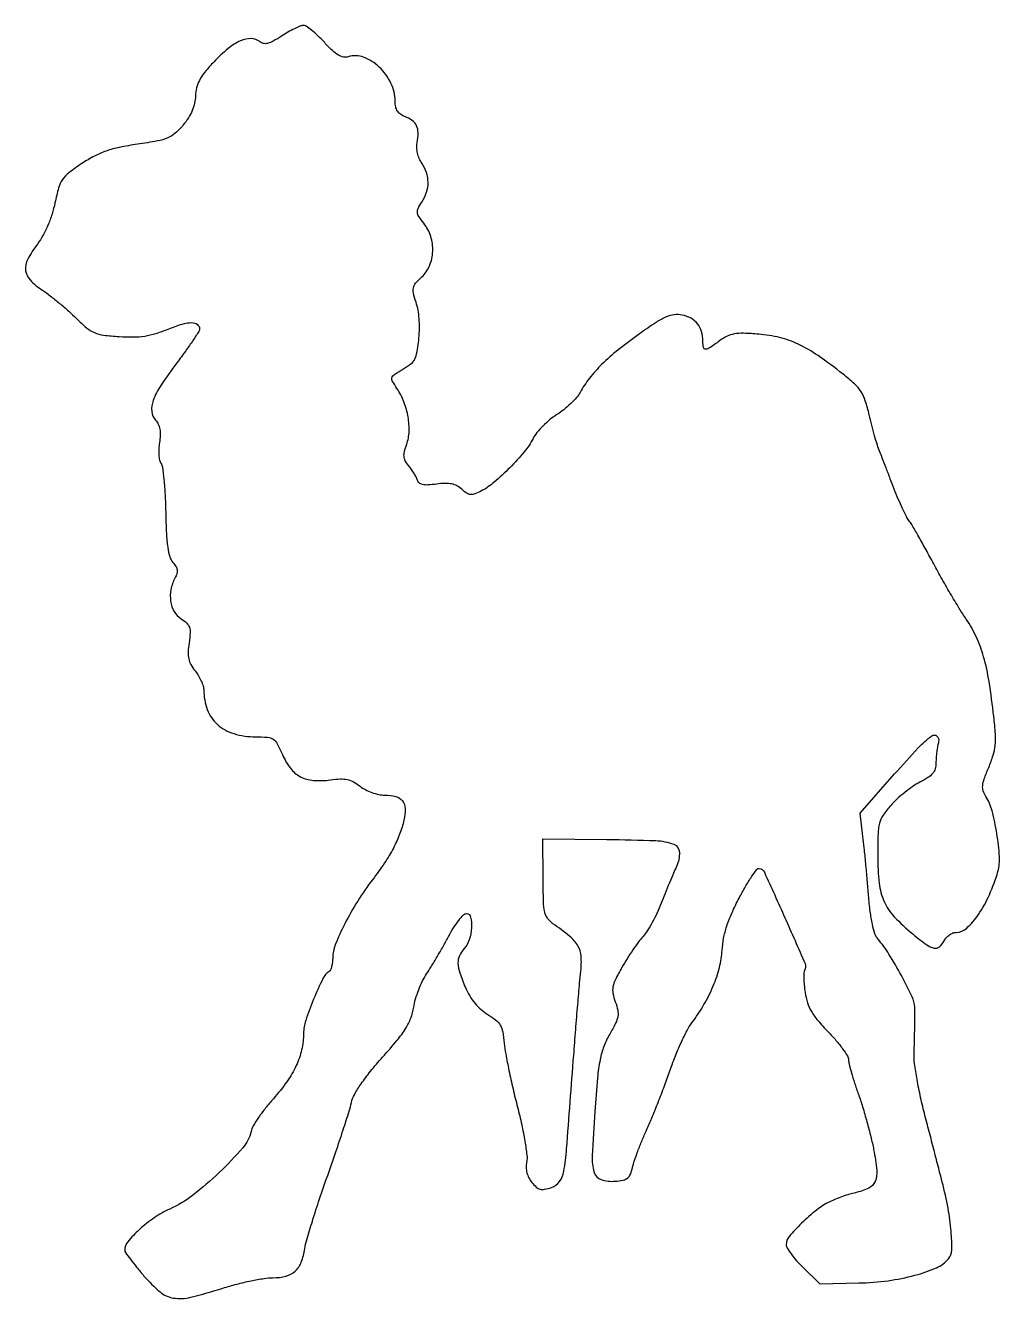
# Model space of a CAD drawing. Extents: x 0 to 234, y 0 to 306.
import ezdxf

# ---------------------------------------------------------------- set-up
doc = ezdxf.new("R2010")
doc.units = 0

msp = doc.modelspace()

# ---------------------------------------------------------------- linework, layer by layer
msp.add_lwpolyline([(61.676248, 303.379929, -0.0165), (59.673155, 302.161476, -0.066317), (58.345815, 301.629698, -0.1164), (57.33668, 301.612687, -0.120027), (56.439234, 302.050431, 0.175677), (54.404345, 302.781531, 0.10332), (51.845144, 302.239284, 0.068976), (48.828364, 300.379548, 0.031799), (45.458154, 297.216193, 0.016891), (43.252985, 294.700385, 0.046992), (41.94307, 292.752428, 0.063237), (41.244351, 290.960436, 0.058303), (40.990042, 289, -0.050678), (40.789952, 287.249271, -0.045494), (40.239529, 285.50695, -0.041988), (39.332427, 283.768158, -0.031872), (38.067573, 282.027878, -0.038078), (36.152456, 280.046263, -0.082186), (34.363308, 278.918716, -0.054513), (31.872406, 278.176974, -0.009645), (27.055617, 277.393658, 0.014808), (22.727047, 276.643796, 0.033194), (19.511203, 275.762402, 0.037706), (16.700638, 274.543354, 0.025381), (13.690574, 272.757899, 0.017379), (10.577285, 270.531143, 0.078867), (9.049085, 268.91602, 0.080673), (8.113085, 266.924459, 0.018669), (7.226098, 263.315788, -0.025919), (6.519734, 260.611674, -0.023584), (5.518505, 257.906599, -0.024429), (4.320939, 255.430614, -0.037116), (3.024487, 253.42367, 0.039536), (0.672032, 249.743104, 0.15), (0.157263, 247.093688, 0.167734), (1.23702, 244.78969, 0.052619), (4.205055, 242.314854, -0.016675), (6.100572, 240.952343, -0.009099), (8.337382, 239.162745, -0.009058), (10.546906, 237.259384, -0.014221), (12.36758, 235.537044, 0.021743), (14.841729, 233.266048, 0.07463), (16.695886, 232.128875, 0.06826), (18.888326, 231.534225, 0.016241), (22.661774, 231.170596, 0.019256), (26.04656, 231.08568, 0.034693), (28.811511, 231.315097, 0.035931), (31.452141, 231.916621, 0.022442), (34.443457, 232.977051, -0.021548), (37.831607, 234.184979, -0.073991), (40.134274, 234.536917, -0.164272), (41.458203, 234.095707, -0.235061), (42, 233.006924, -0.144592), (41.829865, 232.430896, -0.004142), (40.405044, 230.268777, -0.008072), (38.650959, 227.743496, -0.00543), (36.570363, 224.914357, 0.014002), (32.682293, 219.433022, 0.058195), (30.839588, 215.829515, 0.112427), (30.490293, 213.209276, 0.162451), (31.421688, 211.086533, -0.075633), (32.071232, 210.104967, -0.06615), (32.436998, 208.928786, -0.053979), (32.525623, 207.490421, -0.028648), (32.340786, 205.712591, 0.027875), (32.18174, 204.205475, 0.030366), (32.198394, 202.732855, 0.031843), (32.368406, 201.487588, 0.1132), (32.698214, 200.758464, -0.130812), (33.084504, 199.81894, -0.008137), (33.428662, 196.804184, -0.011593), (33.700065, 193.153532, -0.008315), (33.84076, 189.06429, 0.007124), (34.006682, 183.882689, 0.024195), (34.326024, 180.518376, 0.037031), (34.823612, 178.261925, 0.111583), (35.592782, 176.897477, -0.046305), (36.305058, 175.946825, -0.105717), (36.602291, 175.106092, -0.10717), (36.527772, 174.224758, -0.048418), (36.079704, 173.148929, 0.0751), (35.097575, 170.385493, 0.085201), (35.036982, 167.57682, 0.093908), (35.891678, 165.127077, 0.117487), (37.540087, 163.381777, -0.042813), (38.908747, 162.307188, -0.125423), (39.551002, 161.305326, -0.097536), (39.720592, 159.967209, -0.020117), (39.461709, 157.593224, 0.026343), (39.249218, 155.390675, 0.064089), (39.386689, 153.76764, 0.072254), (39.914553, 152.351333, 0.041399), (40.921622, 150.826771, -0.031586), (41.717075, 149.672417, -0.028669), (42.389476, 148.389926, -0.029825), (42.856487, 147.17121, -0.076727), (43, 146.241494, 0.089798), (43.852779, 141.531456, 0.120469), (46.286469, 137.958928, 0.112485), (50.240781, 135.752379, 0.071357), (55.485877, 135, -0.019898), (58.341706, 134.886305, -0.127805), (59.696194, 134.416579, -0.125991), (60.66009, 133.344018, -0.01912), (61.905871, 130.719595, 0.062338), (63.826137, 127.438262, 0.108415), (66.226914, 125.412738, 0.103115), (69.344436, 124.518535, 0.052559), (73.435316, 124.646188, -0.023411), (75.828526, 124.860722, -0.063223), (77.52559, 124.718366, -0.073489), (78.982255, 124.175585, -0.040803), (80.56628, 123.126524, 0.048243), (81.841132, 122.309193, 0.032571), (83.427543, 121.622372, 0.032779), (85.070064, 121.153749, 0.053147), (86.512414, 121, -0.062954), (89.19775, 120.660552, -0.168844), (90.781047, 119.609557, -0.162455), (91.407008, 117.770984, -0.057242), (91.101999, 114.965787, -0.034849), (90.089679, 111.602099, -0.030699), (88.583919, 108.260673, -0.026433), (86.45976, 104.697784, -0.015377), (83.561352, 100.648318, 0.022874), (80.006639, 95.521241, 0.022127), (76.892699, 90.03494, 0.021495), (74.611833, 85.048655, 0.096808), (74, 81.918249, -0.028873), (73.935757, 80.806662, -0.035128), (73.743261, 79.781924, -0.037765), (73.463503, 78.968902, -0.153775), (73.125997, 78.57787, 0.143474), (71.639027, 76.923702, 0.013805), (69.411948, 71.931406, 0.01703), (67.497116, 66.812282, 0.079973), (66.984944, 63.722665, -0.055346), (66.530596, 59.797879, -0.051997), (65.224154, 55.98035, -0.045838), (62.983362, 52.113857, -0.028872), (59.721089, 48.03468, 0.016595), (57.860564, 45.821852, 0.017693), (56.192092, 43.536158, 0.017553), (54.901357, 41.477718, 0.074486), (54.368629, 40.12936, -0.12322), (52.368187, 36.218158, -0.022758), (46.727998, 30.325273, -0.025426), (40.288756, 24.779866, -0.05964), (34.854299, 21.515101, 0.04389), (31.10566, 19.420445, 0.036185), (27.513459, 16.576731, 0.035189), (24.751266, 13.661727, 0.173752), (24, 11.565101, 0.157117), (24.153999, 11.087121, 0.005156), (25.357558, 9.449118, 0.009401), (26.850604, 7.536427, 0.00635), (28.621474, 5.409492, 0.041727), (32.47971, 1.589708, 0.137062), (35.715992, 0.126749, 0.098996), (39.848743, 0.313759, 0.016191), (47.598828, 2.5, -0.013219), (50.915841, 3.457023, -0.012199), (54.368381, 4.265625, -0.012295), (57.478414, 4.835004, -0.039141), (59.582892, 5, 0.062695), (62.74584, 5.398166, 0.122404), (64.969613, 6.595889, 0.117395), (66.43166, 8.735565, 0.054992), (67.285534, 12, -0.034967), (67.747375, 14.106116, -0.004309), (69.113798, 18.612747, -0.005077), (70.839739, 23.942708, -0.004176), (72.786881, 29.596587, 0.002743), (74.749722, 35.243415, 0.003341), (76.522908, 40.552054, 0.002811), (77.958861, 45.033866, 0.023376), (78.502503, 47.096587, -0.074216), (79.215473, 48.995856, -0.023395), (80.81517, 51.581439, -0.020305), (83.086332, 54.622687, -0.012505), (85.988857, 58.019757, 0.009885), (89.514151, 62.102213, 0.033848), (91.564131, 64.944428, 0.049703), (92.768731, 67.388897, 0.049902), (93.465257, 70.019757, -0.031844), (93.911599, 71.990198, -0.020415), (94.665817, 74.212054, -0.020511), (95.586703, 76.336118, -0.03574), (96.542819, 78, 0.010868), (97.652262, 79.726058, 0.004598), (99.068867, 82.0875, 0.004546), (100.536159, 84.638036, 0.005926), (101.8299, 87, -0.01811), (103.051484, 89.106725, -0.025451), (104.300753, 90.884375, -0.023714), (105.434702, 92.201274, -0.205962), (106.129135, 92.5, -0.352767), (107.152304, 91.675517, -0.069547), (107.342982, 89.150575, -0.059773), (106.799855, 86.214253, -0.10874), (105.595389, 84.105404, 0.077888), (104.458441, 82.370437, 0.114677), (104.104517, 80.590532, 0.074774), (104.523818, 78.303728, 0.018588), (105.895759, 74.743185, 0.034042), (106.934238, 72.713975, 0.038209), (108.203908, 70.925885, 0.040024), (109.669721, 69.425785, 0.046009), (111.292877, 68.254707, -0.033033), (113.227341, 66.933863, -0.096892), (114.277366, 65.718367, -0.085119), (114.865218, 64.105334, -0.021819), (115.243094, 61.344427, 0.021867), (115.592038, 58.796718, 0.006078), (116.361456, 54.838675, 0.006123), (117.34269, 50.375294, 0.006387), (118.419973, 46, -0.01009), (119.425245, 41.782912, -0.012279), (120.189136, 37.795387, -0.010872), (120.673199, 34.432858, -0.079736), (120.611815, 32.814083, 0.05479), (120.498224, 31.520196, 0.057135), (120.671924, 30.251373, 0.056449), (121.131413, 29.041573, 0.05127), (121.861969, 27.922133, 0.038915), (122.934532, 26.790145, 0.120206), (123.855075, 26.292862, 0.112671), (124.936939, 26.258627, 0.032045), (126.574153, 26.688605, 0.15639), (128.519255, 28.110271, 0.116056), (129.558336, 30.57969, 0.022392), (130.219036, 35.948963, 0.000669), (131.943541, 58.5, -0.001088), (132.416946, 64.6232, -0.001158), (132.907501, 70.617719, -0.0011), (133.352891, 75.773766, -0.005373), (133.642683, 78.68798, 0.045155), (133.713425, 82.294377, 0.116001), (132.943473, 84.769337, 0.088992), (131.006551, 87.022389, 0.019795), (126.92669, 90.082944, -0.087725), (125.659712, 91.333868, -0.101699), (124.978856, 92.883102, -0.04552), (124.669213, 95.442643, -0.005591), (124.566376, 101.082944), (124.5, 110.5), (139.878849, 110.335437, -0.006531), (151.654009, 110.055572, -0.083075), (155.974325, 109.168123, -0.302184), (157.338474, 107.239066, -0.115945), (156.646262, 103.863506, 0.007224), (155.902895, 102.192948, 0.002845), (154.925794, 99.872405, 0.002815), (153.89803, 97.352137, 0.003515), (152.973385, 95, -0.017917), (151.996535, 92.710951, -0.015481), (150.812715, 90.38125, -0.015752), (149.607115, 88.335841, -0.04299), (148.591535, 87, 0.024807), (147.529148, 85.703185, 0.009335), (146.168733, 83.789858, 0.00922), (144.762785, 81.648481, 0.01108), (143.523314, 79.582495, 0.013261), (141.951564, 76.647766, 0.069062), (141.362834, 74.913548, 0.095958), (141.365888, 73.3593, 0.038439), (141.93597, 71.300528, -0.035428), (142.511933, 69.268121, -0.09484), (142.53622, 67.769849, -0.073723), (142.00105, 66.15539, -0.015707), (140.582405, 63.5504, 0.041996), (139.168219, 60.593789, 0.042969), (138.280929, 57.464829, 0.024928), (137.651886, 53.019947, 0.00485), (136.996197, 44.946784, 0.006614), (136.378252, 34.325332, 0.082329), (136.857465, 30.330945, 0.246674), (138.53198, 28.594969, 0.101392), (141.878917, 28.199436, 0.029415), (143.821839, 28.479728, 0.116656), (144.908395, 28.983776, 0.131862), (145.581827, 29.884549, 0.042016), (146.074086, 31.5, -0.028745), (146.501376, 33.048291, -0.008343), (147.33565, 35.38125, -0.008358), (148.365207, 37.982811, -0.008839), (149.462928, 40.5, 0.009491), (150.714805, 43.380937, 0.00445), (152.230055, 47.15228, 0.004407), (153.748789, 51.134807, 0.006173), (155.029979, 54.720528, -0.012811), (156.291396, 58.108283, -0.012134), (157.746295, 61.48962, -0.012181), (159.178555, 64.41748, -0.041046), (160.312408, 66.220528, 0.028823), (163.239984, 70.633093, 0.033459), (165.482074, 75.144199, 0.035988), (166.963037, 79.577216, 0.048499), (167.609629, 83.754992, -0.034651), (167.968078, 86.586945, -0.030345), (168.723284, 89.474022, -0.026177), (169.939965, 92.621524, -0.015362), (171.703766, 96.254992, -0.010751), (173.231039, 99.023291, -0.016649), (174.678606, 101.33762, -0.011057), (175.955273, 103.147425, -0.268726), (176.5, 103.383716, -0.262426), (177.762745, 102.464882, -0.002408), (182.708084, 91.498857, -0.002502), (187.5351, 80.508483, -0.245356), (187.415874, 78.863881, 0.129746), (187.240831, 78.288913, 0.015421), (187.231913, 76.944758, 0.01758), (187.328668, 75.316717, 0.013584), (187.544465, 73.552055, 0.041695), (188.124601, 71.098605, 0.053941), (189.074226, 68.990913, 0.043391), (190.620487, 66.814983, 0.016929), (193.105297, 64.084911, -0.015255), (194.979691, 62.039302, -0.019793), (196.562181, 60.048642, -0.017841), (197.735098, 58.320877, -0.141106), (198, 57.400905, 0.061971), (198.123963, 56.40458, 0.007638), (198.694447, 54.284368, 0.008933), (199.45885, 51.777652, 0.007275), (200.364075, 49.120986, -0.011513), (201.364565, 46.10114, -0.006942), (202.417809, 42.479525, -0.006951), (203.364896, 38.849722, -0.012082), (204.035744, 35.809312, -0.022856), (204.775046, 30.826569, -0.125485), (204.377194, 28.159356, -0.18206), (202.83861, 26.533786, -0.060244), (199.680902, 25.443841, 0.019976), (198.245833, 25.074394, 0.011591), (196.55314, 24.522646, 0.011575), (194.8792, 23.889836, 0.019085), (193.5, 23.269377, 0.051404), (190.283077, 21.236238, 0.026994), (186.72276, 18.111584, 0.022082), (183.693, 14.874616, 0.178921), (183, 13, 0.136456), (183.236458, 12.149709, 0.022323), (184.192427, 10.712985, 0.023156), (185.505091, 9.083253, 0.018581), (187.059327, 7.452948), (191.118654, 3.5), (200.493493, 3.739404, 0.026951), (207.49293, 4.296467, 0.032565), (213.954182, 5.595568, 0.035358), (219.16949, 7.406499, 0.118849), (222.044687, 9.553844, 0.170159), (222.807957, 11.608814, 0.02516), (222.665169, 16.102487, 0.025266), (221.916947, 21.71231, 0.017198), (220.527337, 28, 0.000426), (219.799622, 30.817575, 0.000139), (218.722459, 34.96875, 0.000139), (217.524038, 39.576677, 0.000157), (216.370832, 44, -0.009854), (215.330802, 48.331641, -0.01011), (214.471896, 52.664062, -0.009905), (213.877883, 56.448677, -0.041376), (213.755403, 58.75, 0.000909), (213.875301, 63.075029, 0.003284), (213.928561, 65.830022, 0.00489), (213.934867, 67.945149, 0.005331), (213.898984, 70, 0.104124), (213.29141, 72.530682, 0.012741), (210.703511, 77.642956, 0.016121), (207.718721, 82.780359, 0.037899), (205.091436, 86.351196, -0.097969), (204.356529, 87.650442, -0.026681), (203.733345, 89.936743, -0.022223), (203.21428, 92.991351, -0.011446), (202.823135, 96.851196, 0.002403), (202.514139, 100.569633, 0.001894), (202.145006, 104.592518, 0.001915), (201.773639, 108.326876, 0.004742), (201.465102, 111.059503), (200.783935, 116.619006), (209.082722, 126.059503, -0.00752), (214.768847, 132.335011, -0.046174), (218.025838, 135.234012, -0.354962), (219.261388, 135.175715, -0.282972), (219.656663, 133.850865, 0.021994), (219.414216, 132.754305, 0.011931), (219.208171, 131.388724, 0.011866), (219.064422, 129.986564, 0.018359), (219.013655, 128.770324, -0.068278), (218.807593, 127.322204, -0.103014), (218.217778, 126.197513, -0.077532), (217.090702, 125.19345, -0.025316), (215.15532, 124.079238, 0.032002), (213.454841, 123.069776, 0.01778), (211.513139, 121.63834, 0.017674), (209.643047, 120.043379, 0.027196), (208.15532, 118.524118, 0.031117), (206.315821, 116.145706, 0.08592), (205.446257, 114.222768, 0.055667), (205.082402, 111.678535, 0.007707), (205, 106.333238, 0.027281), (205.357313, 99.789248, 0.078675), (206.548513, 95.419273, 0.082897), (208.990662, 91.76051, 0.032597), (213.432702, 87.608658, 0.013373), (216.783492, 85.009546, 0.106278), (218.562066, 84.212672, 0.235116), (219.834442, 84.540791, 0.091548), (221, 86, -0.06282), (221.542463, 86.764897, -0.054638), (222.281907, 87.4125, -0.057429), (223.09678, 87.852793, -0.095451), (223.86087, 88, 0.190387), (226.40511, 89.005218, 0.054454), (229.220369, 92.284205, 0.046181), (231.858407, 97.018651, 0.034203), (233.90117, 102.6554, 0.086381), (234.277548, 106.160649, 0.023433), (233.650504, 111.724558, 0.023801), (232.494922, 117.236033, 0.078029), (231.015984, 120.638686, -0.064714), (230.386992, 121.986963, -0.101639), (230.253873, 123.254068, -0.062626), (230.621452, 124.87502, -0.012555), (231.703537, 127.638686, 0.024885), (232.759742, 130.545344, 0.049812), (233.243007, 132.938743, 0.040859), (233.292232, 135.669862, 0.01201), (232.924899, 139.849065, 0.01145), (231.786161, 148.258879, 0.029568), (230.470251, 154.238734, 0.038987), (228.729593, 158.95367, 0.041027), (226.302088, 163.257035, -0.011376), (224.623815, 165.858983, -0.004682), (222.463573, 169.456754, -0.00463), (220.21674, 173.361722, -0.005928), (218.224398, 177, 0.003393), (216.403959, 180.364736, 0.004315), (214.676221, 183.44375, 0.003399), (213.189237, 186.000469, 0.035393), (212.499042, 187, -0.050979), (211.899458, 187.928834, -0.008701), (210.975777, 189.821875, -0.009413), (209.967801, 192.092895, -0.008268), (208.999777, 194.5, 0.00064), (208.031844, 197.017151, 0.000578), (207.024161, 199.61875, 0.000578), (206.115969, 201.947487, 0.001843), (205.501822, 203.5, -0.019003), (204.949892, 205.048569, -0.0064), (204.26062, 207.345146, -0.006356), (203.562445, 209.907013, -0.007241), (202.960931, 212.377094, 0.021717), (202.032662, 215.759918, 0.065085), (201.01103, 217.923108, 0.063162), (199.450173, 219.786151, 0.019597), (196.668774, 222.167585, 0.016443), (190.658753, 226.605157, 0.040305), (185.900843, 229.345571, 0.049842), (181.421876, 230.942028, 0.040696), (176.397791, 231.760267, 0.012304), (172.738345, 231.963548, 0.0503), (170.521158, 231.808918, 0.071932), (168.796437, 231.249285, 0.044846), (166.978086, 230.14192, -0.009284), (164.586506, 228.441505, -0.146116), (163.643627, 228.140176, -0.366753), (163.139646, 228.550983, -0.045998), (163, 230.065741, 0.069924), (162.673285, 232.390549, 0.098299), (161.717504, 234.24811, 0.100367), (160.142552, 235.573477, 0.075668), (158.010975, 236.347805, 0.07926), (156.087741, 236.423247, 0.073692), (154.184208, 235.904412, 0.042015), (151.739531, 234.577761, 0.008867), (147.725459, 231.837994, 0.014476), (142.618963, 227.991384, 0.026195), (138.709565, 224.514404, 0.031432), (135.725589, 221.170997, 0.040725), (133.459061, 217.744556, -0.05362), (132.594037, 216.507256, -0.022914), (131.196979, 215.046445, -0.022356), (129.551208, 213.611184, -0.027352), (127.88728, 212.428843, 0.031943), (126.212373, 211.215422, 0.024151), (124.5336, 209.685269, 0.024645), (123.092195, 208.087865, 0.050757), (122.165776, 206.684287, -0.052503), (120.047224, 203.498751, -0.021845), (116.577639, 199.664242, -0.02176), (112.806627, 196.164389, -0.055787), (109.723873, 194.08622, -0.025132), (108.132755, 193.353729, -0.116268), (107.138043, 193.20371, -0.129713), (106.238463, 193.521716, -0.03446), (105.032156, 194.470899, 0.060555), (103.858251, 195.299431, 0.072789), (102.589307, 195.760214, 0.058839), (101.034941, 195.893364, 0.025316), (98.957865, 195.721174, -0.01768), (96.847435, 195.513736, -0.074347), (95.582209, 195.622559, -0.132323), (94.792013, 196.051518, -0.118269), (94.283424, 196.836495, 0.036021), (93.949805, 197.601019, 0.017061), (93.41742, 198.536053, 0.01681), (92.791288, 199.480706, 0.022803), (92.160216, 200.28624, -0.055164), (91.431998, 201.35083, -0.103548), (91.141792, 202.347455, -0.08108), (91.243012, 203.538048, -0.024264), (91.77449, 205.28624, 0.07712), (92.35848, 208.327396, 0.051898), (92.118033, 211.862145, 0.049448), (91.118544, 215.46743, 0.052746), (89.445423, 218.723638, -0.012256), (88.40225, 220.404172, -0.132612), (88.193085, 221.167852, -0.220053), (88.459482, 221.749401, -0.041499), (89.431825, 222.451066, 0.005131), (90.210706, 222.931181, 0.003187), (91.115264, 223.50975, 0.003197), (92.000655, 224.092122, 0.005772), (92.717284, 224.582127, 0.184594), (94.032886, 226.52832, 0.035436), (94.717539, 230.811478, 0.037806), (94.774752, 235.543928, 0.063909), (94.022438, 239.432013, -0.021149), (93.389885, 241.661264, -0.115106), (93.383664, 242.907839, -0.124149), (93.930771, 243.981581, -0.026283), (95.406411, 245.500845, 0.107723), (97.292793, 248.206938, 0.089124), (98.048807, 251.646294, 0.086026), (97.567474, 255.243, 0.090711), (95.904272, 258.394569, -0.019973), (94.710154, 260.044165, -0.122838), (94.360925, 261.024604, -0.141064), (94.538663, 261.987434, -0.029312), (95.404272, 263.494245, 0.064967), (96.540743, 265.845191, 0.080522), (96.927109, 268.241784, 0.082084), (96.535045, 270.601321, 0.070757), (95.39626, 272.844647, -0.054119), (94.792646, 273.942029, -0.043461), (94.384034, 275.227006, -0.043867), (94.206794, 276.548405, -0.058702), (94.293263, 277.753773, 0.046913), (94.517896, 280.10806, 0.109627), (94.138969, 281.826679, 0.124129), (93.110722, 283.092028, 0.069635), (91.363615, 284.051853, -0.061189), (90.272686, 284.627516, -0.09795), (89.543678, 285.382723, -0.092795), (89.132742, 286.389848, -0.050293), (88.996262, 287.725249, 0.112336), (88.001635, 292.069356, 0.090835), (85.176109, 295.944751, 0.099293), (81.412233, 298.313437, 0.169366), (77.738846, 298.417113, -0.124769), (76.579337, 298.348533, -0.088779), (75.35864, 298.816769, -0.054872), (73.91086, 299.92425, -0.016905), (71.986451, 301.891646, 0.017435), (70.448505, 303.460619, 0.02286), (68.933074, 304.775888, 0.021312), (67.606935, 305.735655, 0.158025), (66.865523, 305.941165, 0.088706), (66.111789, 305.772609, 0.015383), (64.777895, 305.164533, 0.016299), (63.240323, 304.342277, 0.013954)], format="xyb", close=True)

doc.saveas('drawing.dxf')
